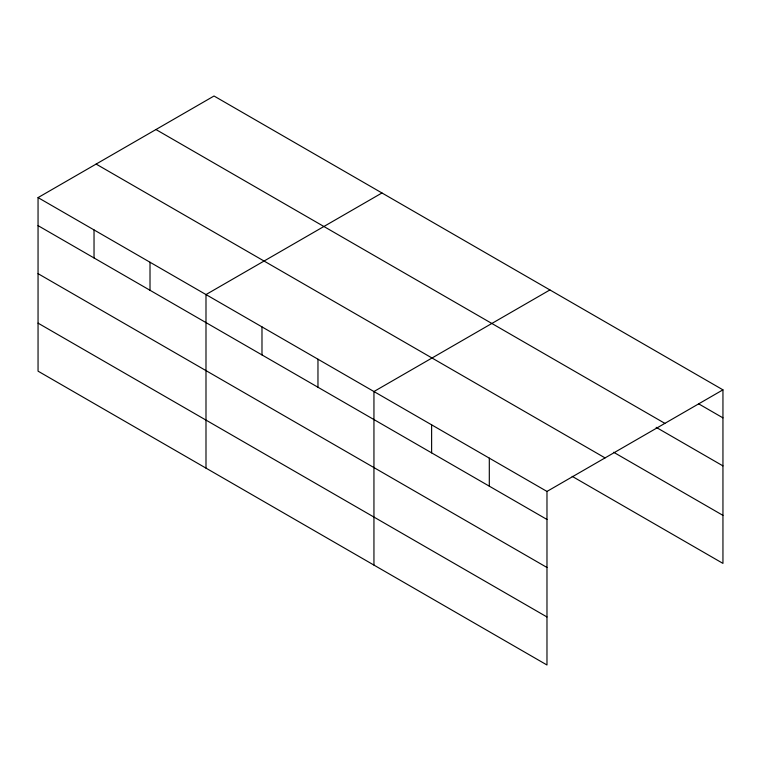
<?xml version="1.0" encoding="UTF-8"?>
<svg xmlns="http://www.w3.org/2000/svg" width="761" height="761" viewBox="0 0 761 761"><rect width="100%" height="100%" fill="white"/><g stroke="black" fill="none" stroke-linecap="round" stroke-linejoin="round"><path stroke-width="1.14" d="M546.978 567.487L546.978 491.435L38.05 197.603L38.05 371.159L546.978 664.99L546.978 567.487L38.05 273.656M572.177 476.348L722.95 563.397L722.95 389.841L214.022 96.01L38.05 197.603M381.965 192.971L205.993 294.564L205.993 468.129M549.918 289.941L373.946 391.535L373.946 565.09M546.978 491.435L722.95 389.841M698.665 403.844L722.95 417.865M155.948 129.532L664.876 423.363M656.163 427.33L722.95 465.894M613.661 452.272L722.95 515.368M96.124 164.081L605.052 457.903M38.05 225.637L546.978 519.468M38.05 323.14L546.978 616.971M489.304 458.132L489.304 486.165M431.62 424.828L431.62 452.862M317.965 359.211L317.965 387.244M261.984 326.888L261.984 354.921M150.012 262.25L150.012 290.274M94.031 229.927L94.031 257.96"/></g></svg>
